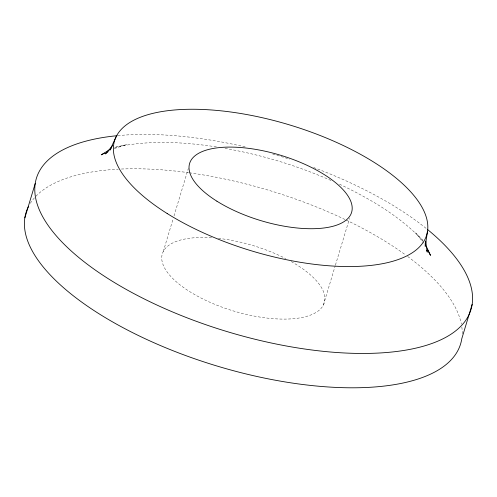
<?xml version="1.0" encoding="UTF-8"?>
<svg xmlns="http://www.w3.org/2000/svg" width="497" height="497" viewBox="0 0 497 497"><rect width="100%" height="100%" fill="white"/><g stroke="black" fill="none" stroke-linecap="round" stroke-linejoin="round"><path stroke-width="0.37" stroke-dasharray="2.48 1.86" d="M163.264 251.501L173.105 218.91M174 215.947L188.313 168.533M323.367 305.065L335.226 265.802M335.45 265.063L349.54 218.394M114.186 148.584L126.642 144.615L114.335 147.472C147.926 139.881 182.821 141.856 216.63 146.907M225.023 148.379C261.447 154.828 297.15 165.557 331.008 180.479M339.513 184.17C369.824 198.67 399.644 215.897 422.86 240.579M422.922 240.542L415.709 232.888L423.593 243.07M30.323 203.304A226.992 91.603 16.8 0 1 34.846 197.384M35.896 196.259A226.992 91.603 16.8 0 1 118.218 169.185M121.367 169.03A226.992 91.603 16.8 0 1 188.587 172.689M189.363 172.794A226.992 91.603 16.8 0 1 345.452 219.711M346.154 220.047A226.992 91.603 16.8 0 1 405.856 255.141M407.639 256.452A226.992 91.603 16.8 0 1 461.359 324.143M461.837 327.051A226.992 91.603 16.8 0 1 462.191 334.456M291.236 261.565A84.608 34.144 16.8 0 1 299.48 317.95A84.608 34.144 16.8 0 1 174.863 280.501A84.608 34.144 16.8 0 1 212.176 237.808M218.382 238.367A84.608 34.144 16.8 0 1 285.738 258.608M117.845 135.625A226.992 91.603 16.8 0 1 246.493 147.218M272.729 154.064A226.992 91.603 16.8 0 1 289.502 159.158M313.601 167.508A226.992 91.603 16.8 0 1 426.811 228.931"/><path stroke-width="0.75" d="M427.501 231.322L425.221 246.406L425.208 243.387M24.85 217.835L35.219 183.492M472.15 304.394L461.781 338.737A226.992 91.603 16.8 0 1 215.133 365.457A226.992 91.603 16.8 0 1 28.534 206.429M116.348 136.308L109.912 150.119L111.247 148.268M112.788 145.515L105.345 153.921L108.29 151.554M109.06 150.069L101.289 154.828L104.65 153.126M427.681 250.14L430.495 255.359L426.314 246.357M426.637 250.072L427.047 251.507M425.699 241.07L427.252 252.221M427.42 229.421A226.992 91.603 16.8 0 1 388.008 352.392A226.992 91.603 16.8 0 1 81.719 259.888A226.992 91.603 16.8 0 1 117.099 135.7M167.154 213.511A163.022 65.784 16.8 0 0 424.854 239.517A163.022 65.784 16.8 0 0 219.798 110.701A163.022 65.784 16.8 0 0 167.154 213.511M216.916 201.198A84.608 34.144 16.8 0 0 350.658 214.692A84.608 34.144 16.8 0 0 244.232 147.839A84.608 34.144 16.8 0 0 216.916 201.198"/></g></svg>
